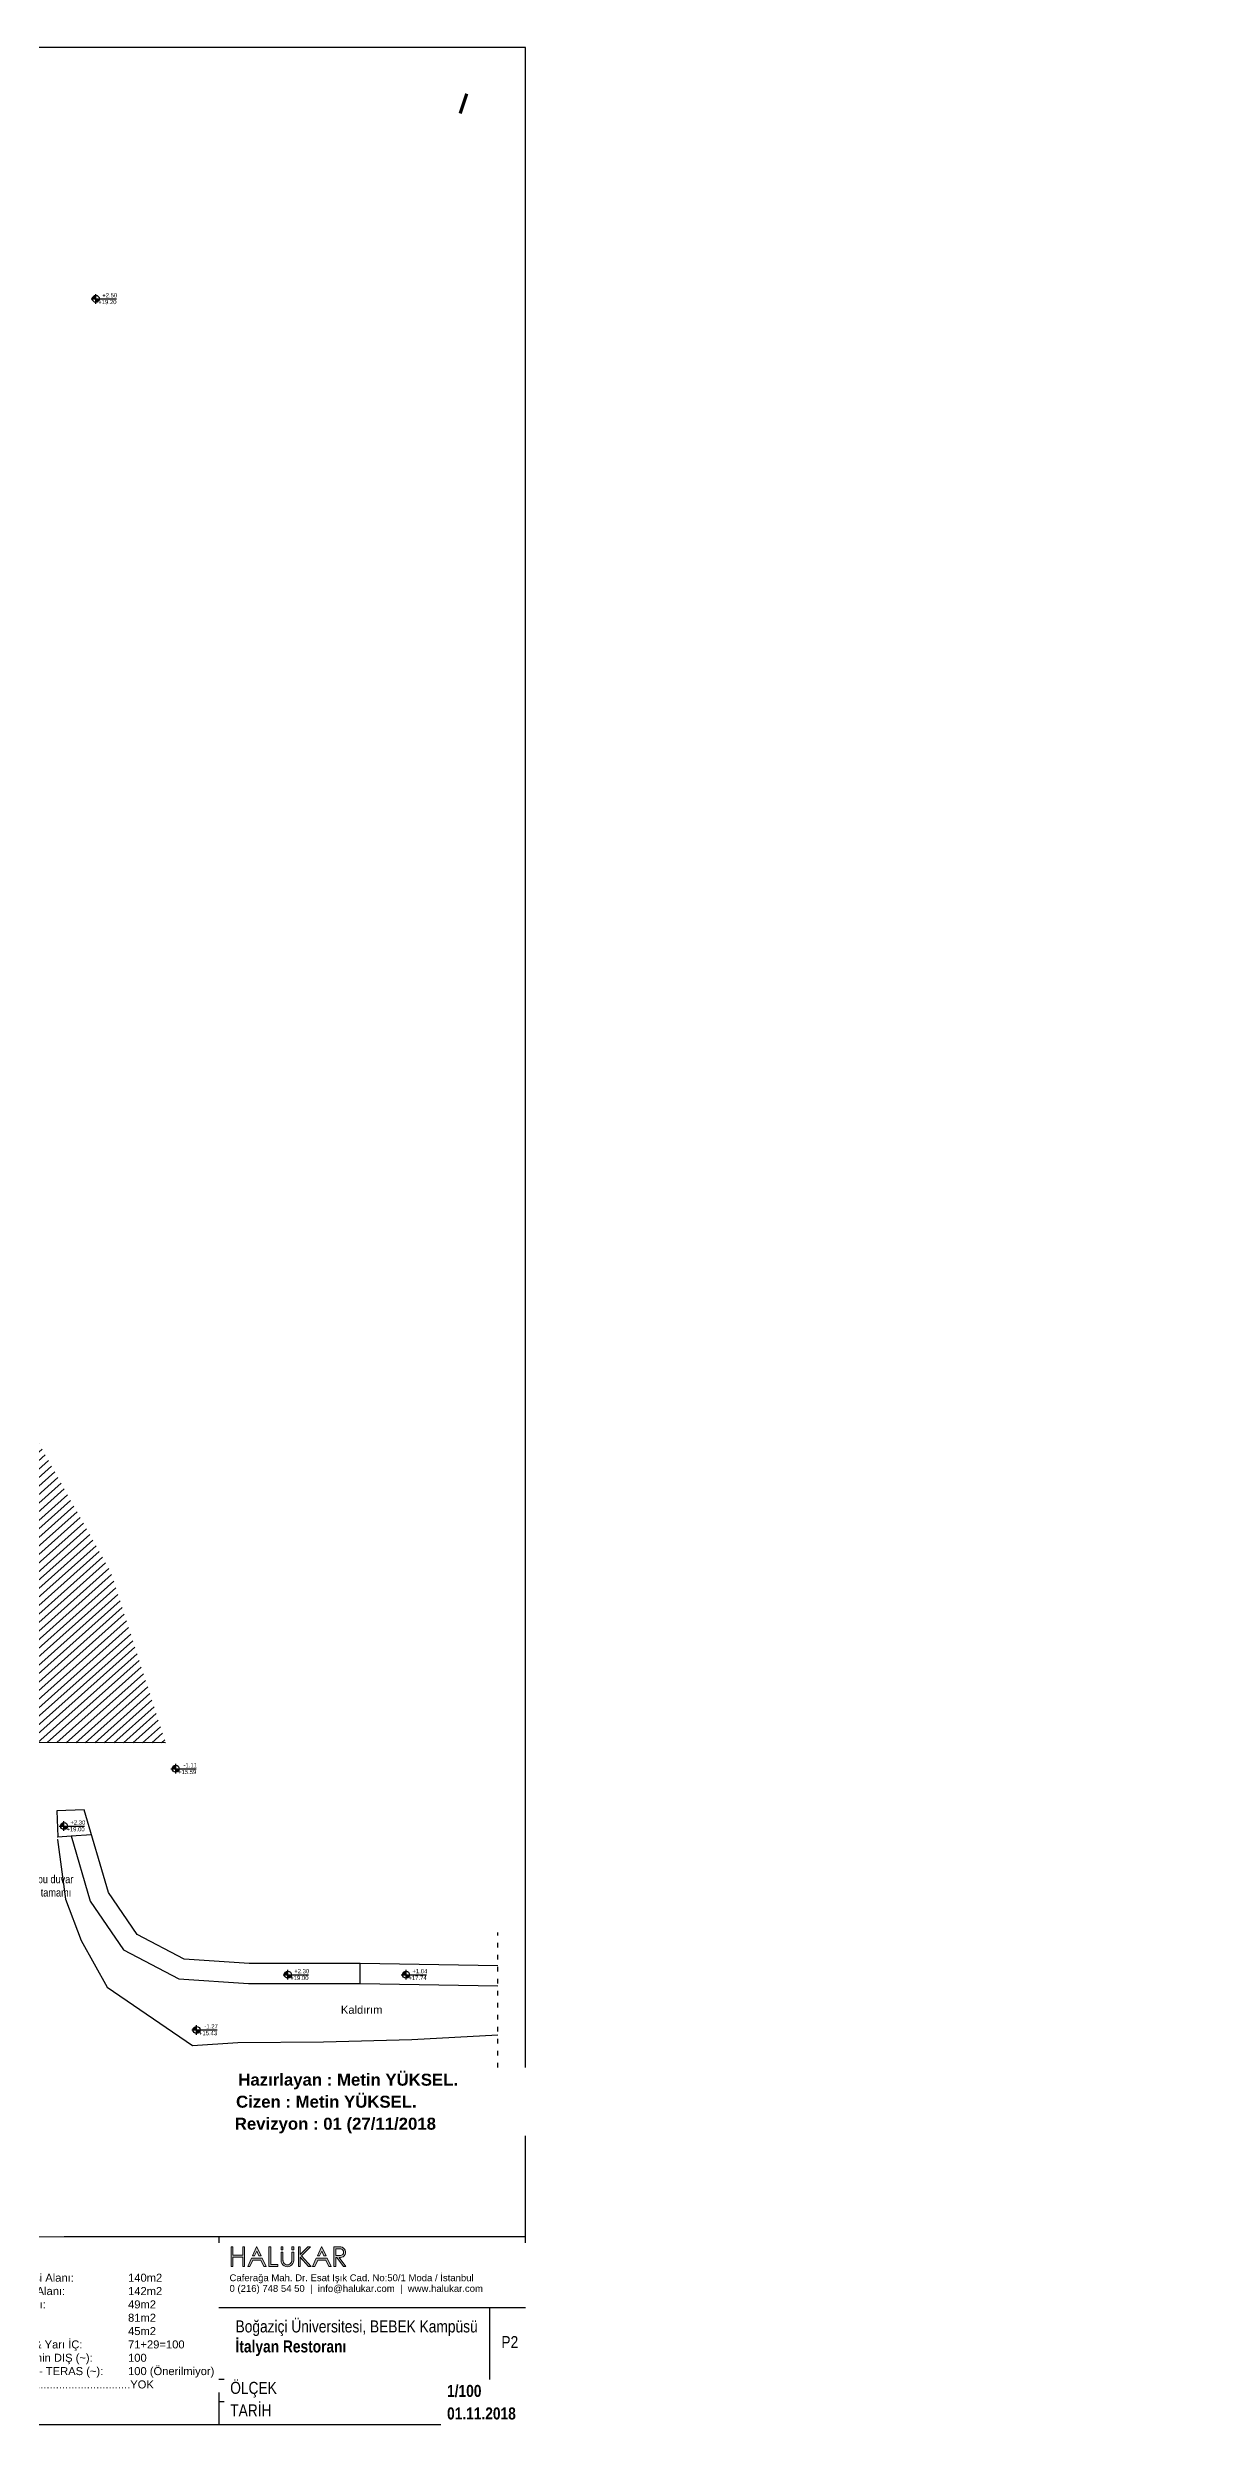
# Model space of a CAD drawing. Header units: millimetres. Extents: x 527230 to 534999, y 4569494 to 4575436.
# Drawn here: x 532146 to 534999, y 4569494 to 4575436 of the extents above; entities that cross this region are included whole.
import ezdxf
from ezdxf import colors
from ezdxf.entities.mleader import LeaderData, LeaderLine
from ezdxf.enums import TextEntityAlignment as Align
from ezdxf.math import Vec2, Vec3

# ---------------------------------------------------------------- set-up
doc = ezdxf.new("R2010")
doc.units = ezdxf.units.MM
doc.linetypes.add('ACAD_ISO03W100', pattern=[30, 12, -18])
doc.layers.get('0').update_dxf_attribs({"lineweight": 0})
doc.layers.add('gor20', color=142, linetype='Continuous', lineweight=20)
for name, color, linetype in [('HM-S-Betonarme', 3, 'Continuous'), ('HM-X-CizgiGorunusM', 9, 'Continuous'), ('HM-X-EtiketKot', 1, 'Continuous'), ('HM-X-Pafta', 7, 'Continuous'), ('HM-X-TaramaBetonarme', 8, 'Continuous'), ('HM-X-TaramaGorunusOn', 251, 'Continuous'), ('HM-X-Yazi', 61, 'Continuous'), ('HM-X-YaziRevizyon', 110, 'Continuous')]:
    doc.layers.add(name, color=color, linetype=linetype)
doc.styles.add('HM-100', font='arial.ttf', dxfattribs={"height": 20})
doc.styles.add('HM-50', font='arial.ttf', dxfattribs={"height": 10})

# ---------------------------------------------------------------- blocks, each defined once
blk = doc.blocks.new('*U21')
for p, q in [((-151, 0), (643, 0)), ((0, -151), (0, 151))]:
    blk.add_line(p, q)
at = {"const_width": 109}
for points in [[(0, 54, 0.414214), (-54, 0, 0.414214)], [(0, -54, 0.414214), (54, 0, 0.414214)]]:
    blk.add_lwpolyline(points, format="xyb", dxfattribs=at)
blk.add_circle((0, 0), 109)
at = {"style": 'HM-100'}
for tag, p in [('%%P0.00', (666, 45)), ('-0.07', (645, -166))]:
    blk.add_attdef(tag, text='', height=132, dxfattribs=at).set_placement(p, align=Align.RIGHT)
blk = doc.blocks.new('_DotSmall')
at = {"layer": 'gor20', "color": 0, "const_width": 0.5}
blk.add_lwpolyline([(-0.0625, 0, 1), (0.0625, 0, 1)], format="xyb", close=True, dxfattribs=at)
blk = doc.blocks.new('HALUKAR LOGO')
at = {"ltscale": 0.1}
h = blk.add_hatch(color=256, dxfattribs=at)
h.paths.add_polyline_path([(67, 96), (58, 96), (58, 55), (9, 55), (9, 96), (0, 96), (0, 0), (9, 0), (9, 46), (58, 46), (58, 0), (67, 0)])
h.paths.add_polyline_path([(127, 75), (138, 52), (149, 52), (128, 96), (126, 96), (106, 52), (116, 52)])
h.paths.add_polyline_path([(107, 31), (148, 31), (162, 0), (173, 0), (154, 40), (101, 40), (82, 0), (92, 0)])
h.paths.add_polyline_path([(197, 96), (187, 96), (187, 0), (232, 0), (232, 9), (197, 9)])
h.paths.add_polyline_path([(257, 71), (248, 71), (248, 28, 0.976499), (311, 28), (311, 71), (301, 71), (301, 30, -1.028899), (257, 30)])
h.paths.add_polyline_path([(257, 96), (248, 96), (248, 82), (257, 82)])
h.paths.add_polyline_path([(311, 96), (301, 96), (301, 82), (311, 82)])
h.paths.add_polyline_path([(394, 96), (380, 96), (342, 59), (342, 96), (333, 96), (333, 0), (342, 0), (342, 45), (384, 0), (397, 0), (349, 52)])
h.paths.add_polyline_path([(476, 40), (422, 40), (404, 0), (414, 0), (429, 31), (470, 31), (484, 0), (495, 0)])
h.paths.add_polyline_path([(449, 75), (460, 52), (471, 52), (450, 96), (448, 96), (428, 52), (438, 52)])
h.paths.add_polyline_path([(544, 96), (509, 96), (509, 0), (518, 0), (518, 44), (523, 44), (557, 0), (568, 0), (535, 44, 1.064394)])
h.paths.add_polyline_path([(518, 53), (518, 86), (543, 86, -0.927474), (542, 53)], flags=16)
at = {"lineweight": 20}
for p, q in [((544, 96), (509, 96)), ((509, 96), (509, 0)), ((509, 0), (518, 0)), ((543, 86), (518, 86)), ((518, 53), (518, 86)), ((542, 53), (518, 53)), ((518, 44), (518, 0)), ((518, 44), (523, 44)), ((523, 44), (557, 0)), ((535, 44), (568, 0)), ((557, 0), (568, 0))]:
    blk.add_line(p, q, dxfattribs=at)
for points in [[(9, 96), (0, 96), (0, 0), (9, 0), (9, 46), (58, 46), (58, 0), (67, 0), (67, 96), (58, 96), (58, 55), (9, 55)], [(82, 0), (92, 0), (107, 31), (148, 31), (162, 0), (173, 0), (154, 40), (101, 40)], [(126, 96), (106, 52), (116, 52), (127, 75), (138, 52), (149, 52), (128, 96)], [(232, 0), (232, 9), (197, 9), (197, 96), (187, 96), (187, 0), (232, 0)], [(248, 96), (257, 96), (257, 82), (248, 82)], [(301, 96), (311, 96), (311, 82), (301, 82)], [(397, 0), (384, 0), (342, 45), (342, 0), (333, 0), (333, 96), (342, 96), (342, 59), (380, 96), (394, 96), (349, 52)], [(404, 0), (414, 0), (429, 31), (470, 31), (484, 0), (495, 0), (476, 40), (422, 40)], [(448, 96), (428, 52), (438, 52), (449, 75), (460, 52), (471, 52), (450, 96)]]:
    blk.add_lwpolyline(points, close=True, dxfattribs=at)
for points in [[(248, 28), (248, 71), (257, 71), (257, 28)], [(311, 28), (311, 71), (301, 71), (301, 28)]]:
    blk.add_lwpolyline(points, dxfattribs=at)
for centre, radius, start, end in [((279, 29), 31.3, 178.6375, 1.3625), ((279, 29), 21.8, 178.6375, 1.3625), ((541, 70), 26.2, 256.1573, 83.3038), ((541, 70), 16.6, 272.0886, 83.469)]:
    blk.add_arc(centre, radius, start, end, dxfattribs=at)

msp = doc.modelspace()

# ---------------------------------------------------------------- hatches: boundary and pattern name
at = {"layer": 'HM-X-Pafta'}
h = msp.add_hatch(color=256, dxfattribs=at)
h.dxf.hatch_style = 1
h.paths.add_polyline_path([(533198.1, 4575319.6), (533190.4, 4575322.2), (533174, 4575272.8), (533181.8, 4575270.3)])
at = {"layer": 'HM-X-TaramaGorunusOn'}
h = msp.add_hatch(dxfattribs=at)
h.set_pattern_fill('ANSI31', color=256, scale=5, angle=-3.23987)
h.set_pattern_definition([(41.76012674, (12999.3, 0), (-10.57296459, 11.841792296), [])])
h.paths.add_polyline_path([(532304, 4571626.6), (532002.8, 4572164.1), (531898.2, 4572729.7), (531674.6, 4572726.1), (531675.7, 4571333.2), (531683.8, 4571201.4), (532441.2, 4571199.5)])
h.paths.add_polyline_path([(531971.7, 4571720.5, -1), (531998, 4571720.5, -1)], flags=0)
h.paths.add_polyline_path([(531991.1, 4571718.5, -0.414214), (531982.8, 4571714.3), (531984.8, 4571720.5), (531978.6, 4571722.6, -0.414214), (531986.9, 4571726.8), (531984.8, 4571720.5)], flags=0)
h.paths.add_polyline_path([(531932.5, 4571255.5, -1), (531906.2, 4571255.5, -1)], flags=16)
h.paths.add_polyline_path([(531919.4, 4571255.5), (531925.6, 4571253.4, -0.414214), (531917.3, 4571249.3), (531919.4, 4571255.5), (531913.1, 4571257.6, -0.414214), (531921.4, 4571261.7)], flags=0)
h.paths.add_polyline_path([(531988.8, 4571720.5), (532062, 4571696.3), (532069.6, 4571719.3), (531996.4, 4571743.5)], flags=24)
h.paths.add_polyline_path([(531902.7, 4571716.4), (532050.9, 4571667.3), (532060.6, 4571696.5), (531912.4, 4571745.6)], flags=24)
h.paths.add_polyline_path([(531633.9, 4572432.7), (531707.1, 4572408.5), (531714.7, 4572431.5), (531641.5, 4572455.7)], flags=9)
h.paths.add_polyline_path([(531646.9, 4571254.7), (531720, 4571230.5), (531727.6, 4571253.5), (531654.5, 4571277.7)], flags=9)
h.paths.add_polyline_path([(531923.4, 4571255.5), (531996.5, 4571231.2), (532004.1, 4571254.2), (531931, 4571278.5)], flags=24)
h.paths.add_polyline_path([(531870.1, 4571246.2), (531986.1, 4571207.8), (531993.7, 4571230.8), (531877.7, 4571269.2)], flags=24)

# ---------------------------------------------------------------- linework, layer by layer
at = {"lineweight": 0}
for p in [(532171, 4570958), (532171.2, 4570964.5)]:
    msp.add_point(p, dxfattribs=at)
at = {"layer": 'HM-S-Betonarme'}
msp.add_line((532204.9, 4570967), (532255.9, 4570970.7), dxfattribs=at)
for points in [[(532441.2, 4571199.5), (531683.8, 4571201.4), (531675.7, 4571333.2), (531674.6, 4572726.1), (531898.2, 4572729.7)], [(533272, 4570642.5), (532928.1, 4570648), (532650.4, 4570647.9), (532487.8, 4570659.2), (532369.8, 4570720.8), (532298.5, 4570825.6), (532237.7, 4571032.5), (532169.5, 4571029.5), (532171.2, 4570964.5), (532204.9, 4570967), (532252.7, 4570803.9), (532335.6, 4570682.3), (532473.9, 4570610.1), (532648.7, 4570597.9), (532927.7, 4570598), (533272, 4570592.5)], [(532927.7, 4570598), (532927.7, 4570648)]]:
    msp.add_lwpolyline(points, dxfattribs=at)
at = {"layer": 'HM-X-CizgiGorunusM', "linetype": 'ACAD_ISO03W100'}
msp.add_line((533272, 4570358.3), (533272, 4570726.1), dxfattribs=at)
at = {"layer": 'HM-X-Pafta'}
msp.add_lwpolyline([(533341, 4575436.3), (529141, 4575436.3), (529141, 4569496.3), (533341, 4569496.3)], close=True, dxfattribs=at)
for points in [[(532573.9, 4569966.3), (532573.9, 4569606.1)], [(532573.9, 4569715.9), (532573.9, 4569496.3)]]:
    msp.add_lwpolyline(points, dxfattribs=at)
at = {"layer": 'HM-X-TaramaBetonarme'}
msp.add_lwpolyline([(532171, 4570958), (532190.6, 4570809.1), (532230.1, 4570706), (532294.9, 4570588.7), (532508.2, 4570443.7), (532622.1, 4570450.9), (532836.4, 4570452.7), (533057.2, 4570458.7), (533272, 4570470.1)], dxfattribs=at)

# ---------------------------------------------------------------- block references
at = {"layer": 'HM-X-EtiketKot', "xscale": 0.08000000000000002, "yscale": 0.08000000000000002, "zscale": 0.08000000000000002}
for p, values in [((532266.7, 4574808.3), {'-0.07': '+19.20', '%%P0.00': '+2.50'}), ((532466.3, 4571134.9), {'-0.07': '+15.59', '%%P0.00': '-1.11'}), ((532187, 4570991.8), {'-0.07': '+19.00', '%%P0.00': '+2.30'}), ((532746.9, 4570620.2), {'-0.07': '+19.00', '%%P0.00': '+2.30'}), ((533042.4, 4570620.2), {'-0.07': '+17.74', '%%P0.00': '+1.04'}), ((532518.5, 4570482.3), {'-0.07': '+15.43', '%%P0.00': '-1.27'})]:
    msp.add_blockref('*U21', p, dxfattribs=at).add_auto_attribs(values)

# ---------------------------------------------------------------- texts
at = {"layer": 'HM-X-Yazi', "insert": (532879.5, 4570542.7), "char_height": 20, "attachment_point": 1, "style": 'HM-100'}
msp.add_mtext('Kaldırım', dxfattribs=at)

# ---------------------------------------------------------------- leaders
at = {"layer": 'HM-X-YaziRevizyon', "color": 211, "true_color": 0xff4fff}
ml = msp.add_multileader_mtext('Standard', dxfattribs=at)
ml.set_content('{\\fArial Narrow|b0|i0|c0|p0;%%P0.00 Kotunda biten bu duvar\\Pkısmen açılabilir ama tamamı\\Pkırılamaz.}', color=(255, 79, 255), style='HM-100')
ml.set_leader_properties()
ml.set_arrow_properties(name='DOTSMALL')
ml.build(insert=Vec2(0, 0))
ml.multileader.update_dxf_attribs({"arrow_head_size": 20, "scale": 100})
ctx = ml.context
ctx.base_point, ctx.scale, ctx.char_height, ctx.arrow_head_size, ctx.landing_gap_size, ctx.plane_origin = Vec3(531887.2, 4570858.9), 100, 20, 20, 20, Vec3(533212.5, 4570935.8)
notes = []
notes.append((ctx, [(1, (1, 1, 0), (531869.7, 4570858.9), (1, 0), 17.5, [(0, [(531590.8, 4570996)], 0, [])])]))
ctx.mtext.insert, ctx.mtext.flow_direction = Vec3(531907.2, 4570869), 5
for ctx, leaders in notes:
    for number, flags, end, landing, length, lines in leaders:
        leader = LeaderData()
        leader.index, (leader.has_last_leader_line, leader.has_dogleg_vector, leader.attachment_direction) = number, flags
        leader.last_leader_point, leader.dogleg_vector, leader.dogleg_length = Vec3(end), Vec3(landing), length
        for number, points, colour, breaks in lines:
            line = LeaderLine()
            line.index, line.vertices, line.color, line.breaks = number, Vec3.list(points), colors.encode_raw_color(colour), breaks
            leader.lines.append(line)
        ctx.leaders.append(leader)

# ---------------------------------------------------------------- next in the draw order: texts
at = {"layer": 'HM-X-Pafta', "insert": (533145, 4569538.8), "char_height": 30, "width": 1703.359, "attachment_point": 1, "style": 'HM-100', "bg_fill": 2}
msp.add_mtext('{\\fArial Narrow|b1|i0|c0|p0;01.11.2018}', dxfattribs=at)

# ---------------------------------------------------------------- next in the draw order: linework, layer by layer
at = {"layer": 'HM-X-Pafta'}
msp.add_line((533341, 4569552.6), (532573.9, 4569552.6), dxfattribs=at)

# ---------------------------------------------------------------- next in the draw order: texts
at = {"layer": 'HM-X-Pafta', "insert": (532602.7, 4569546.5), "char_height": 30, "width": 1703.359, "attachment_point": 1, "style": 'HM-100', "bg_fill": 2}
msp.add_mtext('{\\fArial Narrow|b0|i0|c0|p0;TARİH}', dxfattribs=at)

# ---------------------------------------------------------------- next in the draw order: texts
at = {"layer": 'HM-X-Pafta', "insert": (531787.2, 4569939.7), "char_height": 20, "width": 1703.359, "attachment_point": 1, "style": 'HM-100', "bg_fill": 2}
msp.add_mtext('\\pi-60,l100,t100;{\\LÖnemli Bilgiler:\\P\\P\\pl120,t120,480,560;}-^IMevcut Kış Bahçesi Alanı: ^I^I140m2\\P-^IÖneri Kış Bahçesi Alanı: ^I^I142m2\\P\\pt120,400,480,560;-^IMevcut Yapı Alanı:^I^I^I49m2\\P-^IÖneri Yapı Alanı:^I^I^I81m2\\P\\pt120,320,400,480,560;-^IMutfak Alanı:^I^I^I^I45m2 \\P\\pt120,480,560;-^IKuver Adeti - İÇ & Yarı İÇ:^I^I71+29=100 \\P-^IKuver Adeti - Zemin DIŞ (~):^I^I100\\P\\pt120,560;-^IKuver Kapasitesi - TERAS (~):^I100 (Önerilmiyor)\\P\\pt120;-^IBAR:.................................................YOK ', dxfattribs=at)

# ---------------------------------------------------------------- next in the draw order: linework, layer by layer
at = {"layer": 'HM-X-Pafta'}
msp.add_line((529141, 4569966.3), (533341, 4569966.3), dxfattribs=at)

# ---------------------------------------------------------------- next in the draw order: texts
at = {"layer": 'HM-X-Pafta', "insert": (532594.7, 4569871.4), "char_height": 17.056, "width": 687.45, "attachment_point": 1, "line_spacing_factor": 0.938532, "style": 'HM-50', "bg_fill": 3, "box_fill_scale": 1.25, "bg_fill_color": 0, "bg_fill_transparency": 0}
msp.add_mtext('\\A1;\\pi6.301;Caferağa Mah. Dr. Esat Işık Cad. No:50/1 Moda / İstanbul\\P0 (216) 748 54 50  |  info@halukar.com  |  www.halukar.com', dxfattribs=at)
at = {"layer": 'HM-X-Pafta', "char_height": 30, "width": 1703.359, "attachment_point": 1, "style": 'HM-100', "bg_fill": 2}
for s, insert in [('{\\fArial Narrow|b0|i0|c0|p0;Boğaziçi Üniversitesi, BEBEK Kampüsü\\fArial Narrow|b1|i0|c0|p0;\\Pİtalyan Restoranı}', (532616.1, 4569756.3)), ('{\\fArial Narrow|b1|i0|c0|p0;1/100}', (533145, 4569595.1))]:
    msp.add_mtext(s, dxfattribs=dict(at, insert=insert))

# ---------------------------------------------------------------- next in the draw order: linework, layer by layer
at = {"layer": 'HM-X-Pafta'}
for p, q in [((533341, 4569787.6), (532573.9, 4569787.6)), ((533341, 4569608.9), (532573.9, 4569608.9))]:
    msp.add_line(p, q, dxfattribs=at)

# ---------------------------------------------------------------- next in the draw order: block references
at = {"layer": 'HM-X-Pafta', "xscale": 0.5047128657960105, "yscale": 0.5047128657960105, "zscale": 0.5047128657960105}
msp.add_blockref('HALUKAR LOGO', (532605, 4569891.4), dxfattribs=at)

# ---------------------------------------------------------------- next in the draw order: texts
at = {"layer": 'HM-X-Pafta', "insert": (529187.7, 4570283.2), "char_height": 100, "width": 2949.084, "attachment_point": 1, "style": 'HM-100', "bg_fill": 2}
msp.add_mtext('\\pi34.43267,l500,t834.43267;{\\fArial|b1|i0|c162|p34;ALTERNATİF ÇALIŞMA ---------2 \\P\\pi781.53362,t1281.53362;(Revizyon 01)}', dxfattribs=at)

# ---------------------------------------------------------------- next in the draw order: texts
at = {"layer": 'HM-X-Pafta', "char_height": 30, "attachment_point": 1, "style": 'HM-100', "bg_fill": 2}
for s, insert, width in [('\\pi1082.72052,l150,t1322.72052;{\\fArial|b1|i0|c162|p34;Hazırlayan : Metin YÜKSEL.}', (531390.2, 4570372.9), 2949.084), ('{\\fArial Narrow|b0|i0|c0|p0;ÖLÇEK}', (532602.7, 4569602.8), 1703.359)]:
    msp.add_mtext(s, dxfattribs=dict(at, insert=insert, width=width))

# ---------------------------------------------------------------- next in the draw order: linework, layer by layer
at = {"layer": 'HM-X-Pafta'}
msp.add_line((533251.1, 4569787.6), (533251.1, 4569608.9), dxfattribs=at)

# ---------------------------------------------------------------- next in the draw order: texts
at = {"layer": 'HM-X-Pafta', "insert": (531336.2, 4570317.9), "char_height": 30, "width": 2949.084, "attachment_point": 1, "style": 'HM-100', "bg_fill": 2}
msp.add_mtext('\\pi1131.11752,l150,t1371.11752;{\\fArial|b1|i0|c162|p34;Cizen : Metin YÜKSEL.}', dxfattribs=at)

# ---------------------------------------------------------------- next in the draw order: texts
at = {"layer": 'HM-X-Pafta', "char_height": 30, "attachment_point": 1, "style": 'HM-100', "bg_fill": 2}
for s, insert, width in [('\\pi1105.41493,l150,t1345.41493;{\\fArial|b1|i0|c162|p34;Revizyon : 01 (27/11/2018}', (531358.7, 4570262.9), 2949.084), ('{\\fArial Narrow|b0|i0|c0|p0;P2}', (533280.9, 4569717.1), 1703.359)]:
    msp.add_mtext(s, dxfattribs=dict(at, insert=insert, width=width))

doc.saveas('drawing.dxf')
